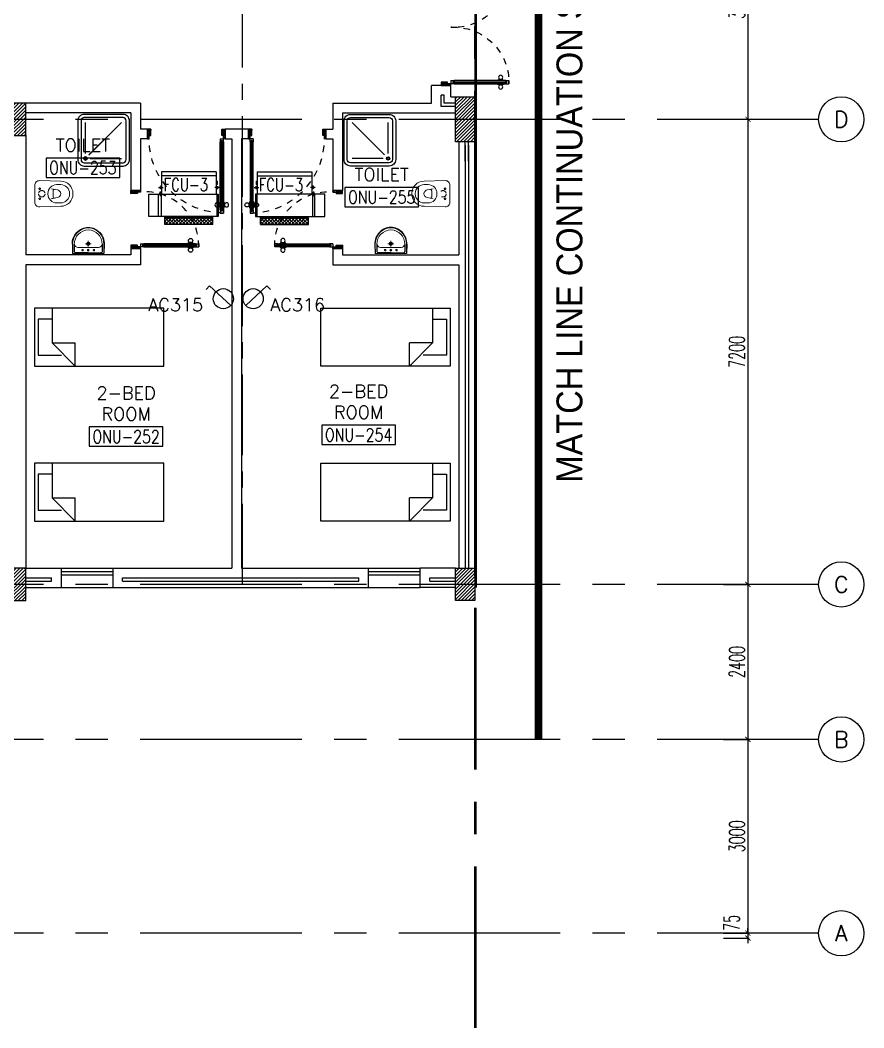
# Model space of a CAD drawing. Extents: x 88808.2 to 88899.2, y 39921.6 to 40001.1.
# Drawn here: x 88886.13 to 88899.19, y 39921.62 to 39937.22 of the extents above; entities that cross this region are included whole.
import ezdxf
from ezdxf.enums import TextEntityAlignment as Align

# ---------------------------------------------------------------- set-up
doc = ezdxf.new("R2010")
doc.units = 0
doc.header["$MEASUREMENT"] = 0
doc.header["$PDMODE"] = 34
for name, pattern in [('CENTER', [2, 1.25, -0.25, 0.25, -0.25]), ('CENTER2', [1.125, 0.75, -0.125, 0.125, -0.125]), ('CENTERX2', [4, 2.5, -0.5, 0.5, -0.5]), ('DASHED', [0.75, 0.5, -0.25]), ('HIDDEN', [0.375, 0.25, -0.125]), ('HIDDEN2', [0.1875, 0.125, -0.0625])]:
    doc.linetypes.add(name, pattern=pattern)
doc.layers.get('0').update_dxf_attribs({"color": 11, "linetype": 'CONTINUOUS'})
doc.layers.get('DEFPOINTS').update_dxf_attribs({"color": 11, "linetype": 'CONTINUOUS'})
for name, color, linetype in [('AX-CR', 11, 'CONTINUOUS'), ('AX-DIM', 11, 'CONTINUOUS'), ('AX-TXT', 11, 'CONTINUOUS'), ('AXES', 11, 'CENTERX2'), ('AXES1', 11, 'CENTER'), ('COL', 11, 'CONTINUOUS'), ('DOOR', 11, 'CONTINUOUS'), ('E-SOCKETS', 4, 'CONTINUOUS'), ('EJ', 11, 'CONTINUOUS'), ('ELEV', 11, 'CONTINUOUS'), ('FCU', 3, 'CONTINUOUS'), ('FIX', 11, 'CONTINUOUS'), ('FUR', 11, 'CONTINUOUS'), ('HAT', 11, 'CONTINUOUS'), ('INSUL', 11, 'CONTINUOUS'), ('M-TEXT', 2, 'CONTINUOUS'), ('RM-BOX', 11, 'CONTINUOUS'), ('RM-NAME', 11, 'CONTINUOUS'), ('RM-NO', 11, 'CONTINUOUS'), ('ROOF', 11, 'CONTINUOUS'), ('TXT1', 11, 'CONTINUOUS'), ('WALL', 11, 'CONTINUOUS'), ('WIN', 11, 'CONTINUOUS')]:
    doc.layers.add(name, color=color, linetype=linetype)
doc.styles.add('ROMANS', font='ROMANS.shx', dxfattribs={"width": 0.6})
doc.styles.add('TTXT', font='swisse.ttf', dxfattribs={"width": 0.6})
doc.dimstyles.new('DIM-OUT', dxfattribs={"dimscale": 0, "dimtxt": 0.24, "dimasz": 0.08, "dimexe": 0.02, "dimexo": 0.02, "dimgap": 0.05, "dimtad": 1, "dimdec": 0, "dimlfac": 1000, "dimzin": 0, "dimdsep": 46, "dimtxsty": 'ROMANS', "dimblk1": 'ARCHTICK', "dimblk2": 'ARCHTICK', "dimsah": 1, "dimcen": 0.01, "dimdle": 0.08, "dimclrd": 7, "dimclre": 7, "dimclrt": 2, "dimadec": 0, "dimazin": 0, "dimtp": 2, "dimtm": 2, "dimtfac": 0.114286, "dimtdec": 0, "dimtix": 1, "dimtmove": 2, "dimatfit": 3, "dimldrblk": 'ARCHTICK', "dimfxl": 0, "dimtolj": 1, "dimtzin": 0, "dimarcsym": 0})

# ---------------------------------------------------------------- blocks, each defined once
blk = doc.blocks.new('SHR1')
at = {"layer": 'FIX'}
for p, q in [((-196, 196), (-700, 700)), ((-143, 218), (-143, 700)), ((-218, 143), (-700, 143))]:
    blk.add_line(p, q, dxfattribs=at)
for points in [[(-825, 125), (-825, 725, -0.414214), (-725, 825), (-125, 825, -0.414214), (-25, 725), (-25, 125, -0.414214), (-125, 25), (-725, 25, -0.414214)], [(-775, 125), (-775, 725, -0.414214), (-725, 775), (-125, 775, -0.414214), (-75, 725), (-75, 125, -0.414214), (-125, 75), (-725, 75, -0.414214)]]:
    blk.add_lwpolyline(points, format="xyb", close=True, dxfattribs=at)
for radius in [25, 15]:
    blk.add_circle((-143, 143), radius, dxfattribs=at)
blk = doc.blocks.new('WC1')
at = {"layer": 'FIX', "lineweight": 20}
for p, q in [((-210, 204), (-538, 194)), ((-727, 5), (-727, -5)), ((-674, 5), (-674, -5)), ((-534, 24), (-540, 0)), ((-540, 0), (-534, -24)), ((-475, 141), (-538, 141)), ((-395, 76), (-490, 60)), ((-339, 5), (-339, -5)), ((-538, -141), (-475, -141)), ((-490, -60), (-395, -76)), ((-538, -194), (-210, -204))]:
    blk.add_line(p, q, dxfattribs=at)
at = {"layer": 'FIX', "linetype": 'Continuous', "lineweight": 20}
blk.add_line((-420, -47), (-420, 45), dxfattribs=at)
at = {"layer": 'FIX', "lineweight": 20}
blk.add_lwpolyline([(-213, -204), (-210, -204, 0.414214), (-137, -131), (-137, 0), (-137, 131, 0.414214), (-210, 204)], format="xyb", dxfattribs=at)
at = {"layer": 'FIX', "linetype": 'HIDDEN2', "lineweight": 20, "ltscale": 0.3}
blk.add_circle((-245, 0), 49.8, dxfattribs=at)
at = {"layer": 'FIX', "linetype": 'HIDDEN', "lineweight": 20, "ltscale": 0.05}
for centre in [(-213, 78), (-213, -77)]:
    blk.add_circle(centre, 11.6, dxfattribs=at)
at = {"layer": 'FIX', "lineweight": 20}
for centre, radius, start, end in [((-538, 5), 189, 90, 180), ((-538, 5), 136, 90, 180), ((-473, -7), 68.2, 128.9242, 152.8468), ((-464, -18), 82, 108.496, 128.9242), ((-475, 5), 136, 360, 90), ((-538, -5), 189, 180, 270), ((-538, -5), 136, 180, 270), ((-473, 7), 68.2, 207.1532, 231.0758), ((-464, 18), 82, 231.0758, 251.504), ((-475, -5), 136, 270, 0)]:
    blk.add_arc(centre, radius, start, end, dxfattribs=at)
at = {"layer": 'FIX', "linetype": 'Continuous', "lineweight": 20}
for centre, start, end in [((-443, 46), 357.6662, 91.6121), ((-442, -46), 268.3879, 2.3338)]:
    blk.add_arc(centre, 22.3, start, end, dxfattribs=at)
blk = doc.blocks.new('LAV1')
at = {"layer": 'FIX', "linetype": 'ByBlock', "ltscale": 0.3}
for p, q in [((-280, 210), (-275, 50)), ((-245, 210), (-245, 85)), ((245, 210), (245, 85)), ((280, 210), (275, 50)), ((0, 60), (-220, 60)), ((0, 60), (220, 60))]:
    blk.add_line(p, q, dxfattribs=at)
at = {"layer": 'FIX', "linetype": 'Continuous', "lineweight": 20}
for p, q in [((-275, 210), (-275, 50)), ((275, 210), (275, 50)), ((0, 50), (-275, 50)), ((0, 50), (-252, 50)), ((0, 155), (-181, 155)), ((0, 155), (181, 155)), ((0, 50), (275, 50)), ((0, 50), (252, 50))]:
    blk.add_line(p, q, dxfattribs=at)
at = {"layer": 'FIX', "linetype": 'DASHED', "lineweight": 20, "ltscale": 0.05}
for p, q in [((50, 220), (-50, 220)), ((0, 170), (0, 270)), ((0, 170), (0, 270))]:
    blk.add_line(p, q, dxfattribs=at)
at = {"layer": 'FIX', "lineweight": 20}
for p, q in [((16, 107), (-15, 107)), ((0, 92), (0, 123))]:
    blk.add_line(p, q, dxfattribs=at)
for centre, radius in [((0, 220), 29.5), ((0, 220), 22.5), ((0, 107), 15.5)]:
    blk.add_circle(centre, radius, dxfattribs=at)
at = {"layer": 'FIX', "linetype": 'HIDDEN', "lineweight": 20, "ltscale": 0.05}
for centre in [(-100, 107), (100, 107)]:
    blk.add_circle(centre, 12.4, dxfattribs=at)
at = {"layer": 'FIX', "linetype": 'ByBlock', "ltscale": 0.3}
for centre, radius, start, end in [((7, 220), 287, 91.3776, 182.0064), ((-7, 220), 287, 357.9936, 88.6224), ((-220, 85), 24.9, 179.7021, 269.9486), ((220, 85), 24.9, 270.0514, 0.2979)]:
    blk.add_arc(centre, radius, start, end, dxfattribs=at)
at = {"layer": 'FIX', "linetype": 'Continuous', "lineweight": 20}
for centre, radius, start, end in [((8, 217), 283, 91.6988, 181.351), ((8, 212), 253, 91.7328, 180.4884), ((-8, 217), 283, 358.649, 88.3012), ((-8, 212), 253, 359.5116, 88.2672), ((-179, 222), 66.9, 190.2006, 268.0786), ((179, 222), 66.9, 271.9214, 349.7994)]:
    blk.add_arc(centre, radius, start, end, dxfattribs=at)
blk = doc.blocks.new('DOOR100')
at = {"layer": 'DOOR', "color": 0, "linetype": 'ByBlock'}
for p, q in [((-76, 1251), (-76, 1301)), ((-76, 1301), (-26, 1301)), ((-26, 1301), (-76, 1301)), ((-59, 1251), (-76, 1251)), ((-59, 1251), (-59, 1271)), ((-43, 1271), (-59, 1271)), ((-43, 1251), (-43, 1271)), ((-26, 1251), (-43, 1251)), ((-26, 1251), (-26, 1301)), ((-92, 1206), (-92, 1141)), ((-83, 1206), (-92, 1206)), ((-83, 1141), (-92, 1141)), ((-83, 1129), (-83, 1219)), ((-76, 1219), (-83, 1219)), ((-83, 1206), (-83, 1141)), ((-76, 1129), (-83, 1129)), ((-26, 1219), (-19, 1219)), ((-26, 1129), (-19, 1129)), ((-19, 1129), (-19, 1219)), ((-19, 1206), (-19, 1141)), ((-19, 1206), (-10, 1206)), ((-19, 1141), (-10, 1141)), ((-10, 1206), (-10, 1141)), ((-76, 200), (-59, 200)), ((-76, 150), (-76, 200)), ((-59, 200), (-59, 180)), ((-59, 180), (-43, 180)), ((-43, 200), (-26, 200)), ((-43, 180), (-43, 200)), ((-26, 200), (-26, 150)), ((-1201, 0), (-1201, 150)), ((-1201, 150), (-1176, 150)), ((-1201, 150), (-1201, 0)), ((-1151, 0), (-1201, 0)), ((-1176, 150), (-1176, 100)), ((-1176, 100), (-1151, 100)), ((-1151, 100), (-1151, 0)), ((-76, 150), (-26, 150)), ((-51, 100), (-51, 0)), ((-26, 100), (-51, 100)), ((-51, 0), (-1, 0)), ((-1, 150), (-26, 150)), ((-26, 150), (-26, 100)), ((-1, 150), (-1, 0))]:
    blk.add_line(p, q, dxfattribs=at)
at = {"layer": 'DOOR', "linetype": 'ByBlock'}
for p, q in [((-76, 1251), (-76, 200)), ((-59, 200), (-59, 1251)), ((-43, 200), (-43, 1251)), ((-26, 200), (-26, 1251))]:
    blk.add_line(p, q, dxfattribs=at)
at = {"layer": 'DOOR', "color": 9, "linetype": 'ByBlock'}
for p, q in [((-1151, 0), (-1201, 114)), ((-1151, 0), (-1201, 40)), ((-1151, 0), (-1164, 100)), ((-51, 0), (-1, 114)), ((-51, 0), (-38, 100)), ((-51, 0), (-1, 40))]:
    blk.add_line(p, q, dxfattribs=at)
at = {"layer": 'DOOR', "color": 0, "linetype": 'ByBlock'}
for centre in [(-125, 1174), (22, 1174)]:
    blk.add_circle(centre, 32.4, dxfattribs=at)
at = {"layer": 'DOOR', "linetype": 'HIDDEN', "ltscale": 0.5}
blk.add_arc((-27, 152), 1149, 89.961, 180.0931, dxfattribs=at)
at = {"layer": 'DOOR', "color": 9, "linetype": 'ByBlock'}
for centre, radius, start, end in [((-1151, 0), 154, 103.7142, 108.8947), ((-1151, 0), 134, 100.72, 111.8402), ((-1151, 0), 94.4, 90, 121.9818), ((-1151, 0), 74.4, 90, 132.2236), ((-1151, 0), 54.4, 90, 156.7926), ((-1151, 0), 34.4, 90, 180), ((-1151, 0), 14.4, 90, 180), ((-51, 0), 94.4, 58.0182, 90), ((-51, 0), 74.4, 47.7764, 90), ((-51, 0), 54.4, 23.2074, 90), ((-51, 0), 34.4, 0, 90), ((-51, 0), 14.4, 0, 90), ((-51, 0), 134, 68.1598, 79.28), ((-51, 0), 114, 64.0838, 77.3774), ((-51, 0), 154, 71.1053, 76.2858)]:
    blk.add_arc(centre, radius, start, end, dxfattribs=at)
blk = doc.blocks.new('RM1')
at = {"layer": 'RM-BOX'}
blk.add_lwpolyline([(570, -200), (-570, -200), (-570, -500), (570, -500)], close=True, dxfattribs=at)
at = {"layer": 'RM-NAME', "style": 'ROMANS'}
for tag, p in [('ROOMNAME1', (0, 324)), ('ROOMNAME2', (0, 0))]:
    blk.add_attdef(tag, text='', height=200, dxfattribs=at).set_placement(p, align=Align.MIDDLE)
at = {"layer": 'RM-NO', "style": 'ROMANS', "width": 0.8}
blk.add_attdef('ROOMNO', text='', height=200, dxfattribs=at).set_placement((0, -350), align=Align.MIDDLE)
blk = doc.blocks.new('DOOR90')
at = {"layer": 'DOOR', "linetype": 'ByBlock'}
for p, q in [((0, 0), (-150, 0)), ((-200, -25), (-1000, -25)), ((-200, -42), (-1000, -42)), ((-200, -58), (-1000, -58)), ((-1000, -75), (-200, -75))]:
    blk.add_line(p, q, dxfattribs=at)
at = {"layer": 'DOOR', "color": 0, "linetype": 'ByBlock'}
for p, q in [((-150, 0), (-150, -25)), ((-150, 0), (0, 0)), ((0, -50), (0, 0)), ((-1050, -25), (-1050, -75)), ((-1050, -75), (-1050, -25)), ((-1000, -25), (-1050, -25)), ((-1000, -75), (-1050, -75)), ((-1020, -42), (-1020, -58)), ((-1000, -42), (-1020, -42)), ((-1000, -58), (-1020, -58)), ((-1000, -25), (-1000, -42)), ((-1000, -58), (-1000, -75)), ((-968, -25), (-968, -18)), ((-878, -18), (-968, -18)), ((-968, -75), (-968, -82)), ((-878, -82), (-968, -82)), ((-955, -18), (-955, -9)), ((-955, -9), (-890, -9)), ((-955, -18), (-890, -18)), ((-955, -82), (-955, -91)), ((-955, -82), (-890, -82)), ((-955, -91), (-890, -91)), ((-890, -18), (-890, -9)), ((-890, -82), (-890, -91)), ((-878, -25), (-878, -18)), ((-878, -75), (-878, -82)), ((-200, -42), (-200, -25)), ((-200, -25), (-150, -25)), ((-180, -42), (-200, -42)), ((-200, -75), (-200, -58)), ((-200, -58), (-180, -58)), ((-150, -75), (-200, -75)), ((-180, -58), (-180, -42)), ((-150, -75), (-150, -25)), ((-150, -25), (-100, -25)), ((-100, -25), (-100, -50)), ((-100, -50), (0, -50)), ((-150, -900), (-150, -875)), ((-150, -875), (-100, -875)), ((0, -900), (-150, -900)), ((-150, -900), (0, -900)), ((-100, -850), (0, -850)), ((-100, -875), (-100, -850)), ((0, -850), (0, -900))]:
    blk.add_line(p, q, dxfattribs=at)
at = {"layer": 'DOOR', "color": 9, "linetype": 'ByBlock'}
for p, q in [((0, -50), (-114, 0)), ((0, -50), (-40, 0)), ((0, -50), (-100, -37)), ((0, -850), (-114, -900)), ((0, -850), (-100, -863)), ((0, -850), (-40, -900))]:
    blk.add_line(p, q, dxfattribs=at)
at = {"layer": 'DOOR', "color": 0, "linetype": 'ByBlock'}
for centre in [(-923, 24), (-923, -124)]:
    blk.add_circle(centre, 32.4, dxfattribs=at)
at = {"layer": 'DOOR', "color": 9, "linetype": 'ByBlock'}
for centre, radius, start, end in [((0, -50), 74.4, 137.7764, 180), ((0, -50), 54.4, 113.2074, 180), ((0, -50), 154, 161.1053, 166.2858), ((0, -50), 134, 158.1598, 169.28), ((0, -50), 114, 154.0838, 167.3774), ((0, -50), 94.4, 148.0182, 180), ((0, -50), 34.4, 90, 180), ((0, -50), 14.4, 90, 180), ((0, -850), 154, 193.7142, 198.8947), ((0, -850), 134, 190.72, 201.8402), ((0, -850), 94.4, 180, 211.9818), ((0, -850), 74.4, 180, 222.2236), ((0, -850), 54.4, 180, 246.7926), ((0, -850), 34.4, 180, 270), ((0, -850), 14.4, 180, 270)]:
    blk.add_arc(centre, radius, start, end, dxfattribs=at)
at = {"layer": 'DOOR', "linetype": 'HIDDEN', "ltscale": 0.5}
blk.add_arc((-222, -50), 828, 178.2701, 275.003, dxfattribs=at)
blk = doc.blocks.new('AH20A')
at = {"layer": 'FUR'}
for p, q in [((0, 0.5), (0, -0.5)), ((1, 0.5), (0, 0.5)), ((0.1358, 0.5), (0.1358, -0.0987)), ((1, -0.5), (1, 0.5)), ((0.1358, 0.3112), (0.0277, 0.3112)), ((0.0277, 0.3112), (0.0277, -0.3087)), ((0.1358, -0.0987), (0.3125, -0.5)), ((0.1358, -0.0987), (0.3125, -0.0987)), ((0.3125, -0.5), (0.3125, -0.0987)), ((0.0277, -0.3087), (0.2076, -0.3087)), ((0, -0.5), (1, -0.5))]:
    blk.add_line(p, q, dxfattribs=at)
blk = doc.blocks.new('COL50')
at = {"layer": 'COL'}
blk.add_lwpolyline([(-250, 250), (-250, -250), (250, -250), (250, 250)], close=True, dxfattribs=at)
blk = doc.blocks.new('*X26')
at = {"color": 0}
for p, q in [((203886, 125450), (204386, 125950)), ((203889, 125506), (204333, 125950)), ((203889, 125559), (204279, 125950)), ((203889, 125612), (204226, 125950)), ((203889, 125665), (204173, 125950)), ((203889, 125718), (204120, 125950)), ((203889, 125771), (204067, 125950)), ((203889, 125824), (204014, 125950)), ((203889, 125877), (203961, 125950)), ((203889, 125930), (203908, 125950)), ((203939, 125450), (204389, 125900)), ((203992, 125450), (204389, 125847)), ((204045, 125450), (204389, 125794)), ((204098, 125450), (204389, 125741)), ((204151, 125450), (204389, 125688)), ((204204, 125450), (204389, 125635)), ((204257, 125450), (204389, 125582)), ((204310, 125450), (204389, 125528)), ((204363, 125450), (204389, 125475))]:
    blk.add_line(p, q, dxfattribs=at)
blk = doc.blocks.new('*X27')
at = {"color": 0}
for p, q in [((203889, 118293), (204345, 118750)), ((203889, 118346), (204292, 118750)), ((203889, 118399), (204239, 118750)), ((203889, 118452), (204186, 118750)), ((203889, 118505), (204133, 118750)), ((203889, 118558), (204080, 118750)), ((203889, 118611), (204027, 118750)), ((203889, 118665), (203974, 118750)), ((203889, 118718), (203921, 118750)), ((203898, 118250), (204389, 118740)), ((203951, 118250), (204389, 118687)), ((204004, 118250), (204389, 118634)), ((204057, 118250), (204389, 118581)), ((204110, 118250), (204389, 118528)), ((204163, 118250), (204389, 118475)), ((204216, 118250), (204389, 118422)), ((204269, 118250), (204389, 118369)), ((204322, 118250), (204389, 118316)), ((204375, 118250), (204389, 118263))]:
    blk.add_line(p, q, dxfattribs=at)
blk = doc.blocks.new('C-300')
at = {"layer": 'HAT', "linetype": 'ByBlock', "ltscale": 0.3}
h = blk.add_hatch(dxfattribs=at)
h.set_pattern_fill('ANSI31', color=8, scale=300, style=0)
h.set_pattern_definition([(45, (-258496.182, -82361.005), (-26.5165043, 26.5165043), [])])
h.paths.add_polyline_path([(300, 500), (0, 500), (0, 250), (300, 250)])
h.paths.add_polyline_path([(300, 250), (0, 250), (0, 0), (300, 0)])
at = {"layer": 'COL'}
blk.add_lwpolyline([(0, 500), (300, 500), (300, 0), (0, 0)], close=True, dxfattribs=at)
blk = doc.blocks.new('C11')
at = {"layer": 'HAT'}
h = blk.add_hatch(dxfattribs=at)
h.set_pattern_fill('ANSI31', color=256, scale=300, style=0)
h.set_pattern_definition([(45, (-248556.182, -75061.005), (-26.5165043, 26.5165043), [])])
h.paths.add_polyline_path([(300, 700), (0, 700), (0, 350), (300, 350)])
h.paths.add_polyline_path([(300, 350), (0, 350), (0, 0), (300, 0)])
at = {"layer": 'COL'}
blk.add_lwpolyline([(300, 700), (300, 0), (0, 0), (0, 700)], close=True, dxfattribs=at)
blk = doc.blocks.new('_ARCHTICK')
at = {"color": 0, "linetype": 'ByBlock', "const_width": 0.15}
blk.add_lwpolyline([(-0.5, -0.5), (0.5, 0.5)], dxfattribs=at)
blk = doc.blocks.new('*D116')
at = {"layer": 'AX-DIM', "color": 7, "lineweight": -2}
for p, q in [((88897.395, 39939.36), (88897.395, 39935.6)), ((88897.015, 39939.28), (88897.415, 39939.28)), ((88897.015, 39935.68), (88897.415, 39935.68))]:
    blk.add_line(p, q, dxfattribs=at)
at = {"layer": 'DEFPOINTS', "color": 0}
for p in [(88896.995, 39939.28), (88896.995, 39935.68), (88897.395, 39935.68)]:
    blk.add_point(p, dxfattribs=at)
at = {"layer": 'AX-DIM', "color": 7, "lineweight": -2, "xscale": 0.08, "yscale": 0.08, "zscale": 0.08}
for p, rotation in [((88897.395, 39939.28), 90), ((88897.395, 39935.68), 270)]:
    blk.add_blockref('_ARCHTICK', p, dxfattribs=dict(at, rotation=rotation))
at = {"layer": 'AX-DIM', "color": 2, "insert": (88897.225, 39937.48), "char_height": 0.24, "attachment_point": 5, "rotation": 90, "style": 'ROMANS'}
blk.add_mtext('\\A1;3600', dxfattribs=at)
blk = doc.blocks.new('*D113')
at = {"layer": 'AX-DIM', "color": 7, "lineweight": -2}
for p, q in [((88897.395, 39923.08), (88897.395, 39923.16)), ((88897.015, 39923.08), (88897.415, 39923.08)), ((88897.015, 39923.005), (88897.415, 39923.005)), ((88897.395, 39923.08), (88897.395, 39923.005)), ((88897.395, 39923.005), (88897.395, 39922.925))]:
    blk.add_line(p, q, dxfattribs=at)
at = {"layer": 'DEFPOINTS', "color": 0}
for p in [(88896.995, 39923.08), (88896.995, 39923.005), (88897.395, 39923.005)]:
    blk.add_point(p, dxfattribs=at)
at = {"layer": 'AX-DIM', "color": 7, "lineweight": -2, "xscale": 0.08, "yscale": 0.08, "zscale": 0.08}
for p, rotation in [((88897.395, 39923.08), 270), ((88897.395, 39923.005), 90)]:
    blk.add_blockref('_ARCHTICK', p, dxfattribs=dict(at, rotation=rotation))
at = {"layer": 'AX-DIM', "color": 2, "insert": (88897.143, 39923.241), "char_height": 0.24, "attachment_point": 5, "rotation": 90, "style": 'ROMANS'}
blk.add_mtext('\\A1;75', dxfattribs=at)
blk = doc.blocks.new('*D112')
at = {"layer": 'AX-DIM', "color": 7, "lineweight": -2}
for p, q in [((88897.395, 39926.16), (88897.395, 39923)), ((88897.015, 39926.08), (88897.415, 39926.08)), ((88897.015, 39923.08), (88897.415, 39923.08))]:
    blk.add_line(p, q, dxfattribs=at)
at = {"layer": 'DEFPOINTS', "color": 0}
for p in [(88896.995, 39926.08), (88896.995, 39923.08), (88897.395, 39923.08)]:
    blk.add_point(p, dxfattribs=at)
at = {"layer": 'AX-DIM', "color": 7, "lineweight": -2, "xscale": 0.08, "yscale": 0.08, "zscale": 0.08}
for p, rotation in [((88897.395, 39926.08), 90), ((88897.395, 39923.08), 270)]:
    blk.add_blockref('_ARCHTICK', p, dxfattribs=dict(at, rotation=rotation))
at = {"layer": 'AX-DIM', "color": 2, "insert": (88897.225, 39924.58), "char_height": 0.24, "attachment_point": 5, "rotation": 90, "style": 'ROMANS'}
blk.add_mtext('\\A1;3000', dxfattribs=at)
blk = doc.blocks.new('*D111')
at = {"layer": 'AX-DIM', "color": 7, "lineweight": -2}
for p, q in [((88897.015, 39928.48), (88897.415, 39928.48)), ((88897.395, 39928.56), (88897.395, 39926)), ((88897.015, 39926.08), (88897.415, 39926.08))]:
    blk.add_line(p, q, dxfattribs=at)
at = {"layer": 'DEFPOINTS', "color": 0}
for p in [(88896.995, 39928.48), (88896.995, 39926.08), (88897.395, 39926.08)]:
    blk.add_point(p, dxfattribs=at)
at = {"layer": 'AX-DIM', "color": 7, "lineweight": -2, "xscale": 0.08, "yscale": 0.08, "zscale": 0.08}
for p, rotation in [((88897.395, 39928.48), 90), ((88897.395, 39926.08), 270)]:
    blk.add_blockref('_ARCHTICK', p, dxfattribs=dict(at, rotation=rotation))
at = {"layer": 'AX-DIM', "color": 2, "insert": (88897.225, 39927.28), "char_height": 0.24, "attachment_point": 5, "rotation": 90, "style": 'ROMANS'}
blk.add_mtext('\\A1;2400', dxfattribs=at)
blk = doc.blocks.new('*D110')
at = {"layer": 'AX-DIM', "color": 7, "lineweight": -2}
for p, q in [((88897.015, 39935.68), (88897.415, 39935.68)), ((88897.395, 39935.76), (88897.395, 39928.4)), ((88897.015, 39928.48), (88897.415, 39928.48))]:
    blk.add_line(p, q, dxfattribs=at)
at = {"layer": 'DEFPOINTS', "color": 0}
for p in [(88896.995, 39935.68), (88896.995, 39928.48), (88897.395, 39928.48)]:
    blk.add_point(p, dxfattribs=at)
at = {"layer": 'AX-DIM', "color": 7, "lineweight": -2, "xscale": 0.08, "yscale": 0.08, "zscale": 0.08}
for p, rotation in [((88897.395, 39935.68), 90), ((88897.395, 39928.48), 270)]:
    blk.add_blockref('_ARCHTICK', p, dxfattribs=dict(at, rotation=rotation))
at = {"layer": 'AX-DIM', "color": 2, "insert": (88897.225, 39932.08), "char_height": 0.24, "attachment_point": 5, "rotation": 90, "style": 'ROMANS'}
blk.add_mtext('\\A1;7200', dxfattribs=at)
blk = doc.blocks.new('AXR')
at = {"layer": 'AX-CR'}
blk.add_circle((350, 0), 350, dxfattribs=at)
at = {"layer": 'AX-TXT', "style": 'ROMANS'}
blk.add_attdef('AX', text='', height=250, dxfattribs=at).set_placement((350, 0), align=Align.MIDDLE)
blk = doc.blocks.new('A$C272A55A0')
at = {"layer": 'DOOR', "color": 0, "linetype": 'ByBlock'}
for p, q in [((0, 900), (0, 1050)), ((50, 1050), (0, 1050)), ((25, 950), (50, 950)), ((25, 900), (25, 950)), ((50, 950), (50, 1050)), ((1750, 950), (1750, 1050)), ((1750, 1050), (1800, 1050)), ((1775, 950), (1750, 950)), ((1775, 900), (1775, 950)), ((1800, 1050), (1800, 900)), ((0, 900), (25, 900)), ((75, 900), (25, 900)), ((25, 850), (25, 900)), ((42, 850), (25, 850)), ((58, 870), (42, 870)), ((42, 870), (42, 850)), ((58, 850), (58, 870)), ((75, 850), (58, 850)), ((75, 900), (75, 850)), ((1725, 900), (1775, 900)), ((1725, 900), (1725, 850)), ((1725, 850), (1742, 850)), ((1742, 870), (1758, 870)), ((1742, 850), (1742, 870)), ((1758, 870), (1758, 850)), ((1758, 850), (1775, 850)), ((1800, 900), (1775, 900)), ((1775, 850), (1775, 900)), ((1718, 160), (1709, 160)), ((1709, 95), (1709, 160)), ((1725, 173), (1718, 173)), ((1718, 173), (1718, 83)), ((1718, 95), (1718, 160)), ((1775, 173), (1782, 173)), ((1782, 173), (1782, 83)), ((1782, 160), (1791, 160)), ((1782, 95), (1782, 160)), ((1791, 95), (1791, 160)), ((25, 50), (42, 50)), ((25, 50), (25, 0)), ((25, 0), (75, 0)), ((75, 0), (25, 0)), ((42, 50), (42, 30)), ((42, 30), (58, 30)), ((58, 50), (75, 50)), ((58, 50), (58, 30)), ((75, 50), (75, 0)), ((1718, 95), (1709, 95)), ((1725, 83), (1718, 83)), ((1742, 50), (1725, 50)), ((1725, 50), (1725, 0)), ((1775, 0), (1725, 0)), ((1725, 0), (1775, 0)), ((1742, 50), (1742, 30)), ((1758, 30), (1742, 30)), ((1775, 50), (1758, 50)), ((1758, 50), (1758, 30)), ((1775, 83), (1782, 83)), ((1775, 50), (1775, 0)), ((1782, 95), (1791, 95))]:
    blk.add_line(p, q, dxfattribs=at)
at = {"layer": 'DOOR', "color": 9, "linetype": 'ByBlock'}
for p, q in [((50, 1050), (0, 1010)), ((50, 1050), (0, 937)), ((50, 1050), (37, 950)), ((1750, 1050), (1800, 1010)), ((1750, 1050), (1800, 937)), ((1750, 1050), (1763, 950))]:
    blk.add_line(p, q, dxfattribs=at)
at = {"layer": 'DOOR', "linetype": 'ByBlock'}
for p, q in [((25, 850), (25, 50)), ((42, 850), (42, 50)), ((58, 850), (58, 50)), ((75, 50), (75, 850)), ((1725, 50), (1725, 850)), ((1742, 850), (1742, 50)), ((1758, 850), (1758, 50)), ((1775, 850), (1775, 50))]:
    blk.add_line(p, q, dxfattribs=at)
at = {"layer": 'DOOR', "color": 0, "linetype": 'ByBlock'}
for centre in [(1676, 128), (1824, 128)]:
    blk.add_circle(centre, 32.4, dxfattribs=at)
at = {"layer": 'DOOR', "color": 9, "linetype": 'ByBlock'}
for centre, radius, start, end in [((50, 1050), 54.4, 203.2074, 270), ((50, 1050), 74.4, 227.7764, 270), ((50, 1050), 94.4, 238.0182, 270), ((50, 1050), 114, 244.0838, 257.3774), ((50, 1050), 34.4, 180, 270), ((50, 1050), 14.4, 180, 270), ((1750, 1050), 14.4, 270, 0), ((1750, 1050), 34.4, 270, 0), ((1750, 1050), 54.4, 270, 336.7926), ((1750, 1050), 74.4, 270, 312.2236), ((1750, 1050), 94.4, 270, 301.9818), ((1750, 1050), 114, 282.6226, 295.9162), ((50, 1050), 134, 248.1598, 259.28), ((50, 1050), 154, 251.1053, 256.2858), ((1750, 1050), 134, 280.72, 291.8402), ((1750, 1050), 154, 283.7142, 288.8947)]:
    blk.add_arc(centre, radius, start, end, dxfattribs=at)
at = {"layer": 'DOOR', "linetype": 'HIDDEN', "ltscale": 0.5}
for centre, start, end in [((50, 851), 268.3174, 3.2965), ((1750, 851), 176.7035, 271.6826)]:
    blk.add_arc(centre, 851, start, end, dxfattribs=at)
at = {"layer": 'WALL', "linetype": 'ByBlock'}
blk.add_line((1800, 900), (1800, 1050), dxfattribs=at)
blk = doc.blocks.new('*X195')
at = {"color": 0}
for p, q in [((16890, -2467), (16943, -2414)), ((16890, -2520), (16990, -2420)), ((16990, -2565), (16890, -2465)), ((16890, -2573), (16990, -2473)), ((16990, -2512), (16892, -2414)), ((16990, -2459), (16945, -2414)), ((16990, -2619), (16890, -2519)), ((16890, -2626), (16990, -2526)), ((16990, -2672), (16890, -2572)), ((16890, -2679), (16990, -2579)), ((16990, -2725), (16890, -2625)), ((16890, -2732), (16990, -2632)), ((16990, -2778), (16890, -2678)), ((16890, -2785), (16990, -2685)), ((16990, -2831), (16890, -2731)), ((16890, -2838), (16990, -2738)), ((16990, -2884), (16890, -2784)), ((16890, -2891), (16990, -2791)), ((16990, -2937), (16890, -2837)), ((16890, -2944), (16990, -2844)), ((16990, -2990), (16890, -2890)), ((16890, -2997), (16990, -2897)), ((16990, -3043), (16890, -2943)), ((16890, -3050), (16990, -2950)), ((16990, -3096), (16890, -2996)), ((16890, -3103), (16990, -3003)), ((16990, -3149), (16890, -3049)), ((16944, -3155), (16890, -3102)), ((16892, -3155), (16990, -3056)), ((16945, -3155), (16990, -3109))]:
    blk.add_line(p, q, dxfattribs=at)
blk = doc.blocks.new('*X196')
at = {"color": 0}
for p, q in [((16890, -2467), (16943, -2414)), ((16890, -2520), (16990, -2420)), ((16990, -2565), (16890, -2465)), ((16890, -2573), (16990, -2473)), ((16990, -2512), (16892, -2414)), ((16990, -2459), (16945, -2414)), ((16990, -2619), (16890, -2519)), ((16890, -2626), (16990, -2526)), ((16990, -2672), (16890, -2572)), ((16890, -2679), (16990, -2579)), ((16990, -2725), (16890, -2625)), ((16890, -2732), (16990, -2632)), ((16990, -2778), (16890, -2678)), ((16890, -2785), (16990, -2685)), ((16990, -2831), (16890, -2731)), ((16890, -2838), (16990, -2738)), ((16990, -2884), (16890, -2784)), ((16890, -2891), (16990, -2791)), ((16990, -2937), (16890, -2837)), ((16890, -2944), (16990, -2844)), ((16990, -2990), (16890, -2890)), ((16890, -2997), (16990, -2897)), ((16990, -3043), (16890, -2943)), ((16890, -3050), (16990, -2950)), ((16990, -3096), (16890, -2996)), ((16890, -3103), (16990, -3003)), ((16990, -3149), (16890, -3049)), ((16944, -3155), (16890, -3102)), ((16892, -3155), (16990, -3056)), ((16945, -3155), (16990, -3109))]:
    blk.add_line(p, q, dxfattribs=at)

msp = doc.modelspace()

# ---------------------------------------------------------------- linework, layer by layer
at = {"layer": 'AXES'}
for p, q in [((88893.1703, 39921.6153), (88893.1703, 40000.0779)), ((88893.1903, 39921.6153), (88893.1903, 40000.0779)), ((88898.4894, 39935.6796), (88876.9703, 39935.6796)), ((88898.4894, 39928.4796), (88876.9703, 39928.4796)), ((88898.4894, 39926.0796), (88876.9703, 39926.0796)), ((88898.4894, 39923.0796), (88876.9703, 39923.0796))]:
    msp.add_line(p, q, dxfattribs=at)
at = {"layer": 'AXES1'}
msp.add_line((88889.5703, 39928.4796), (88889.5703, 39987.2996), dxfattribs=at)
at = {"layer": 'COL'}
msp.add_lwpolyline([(88885.7203, 39928.7296), (88885.7203, 39928.2296), (88886.2203, 39928.2296), (88886.2203, 39928.7296)], close=True, dxfattribs=at)
at = {"layer": 'E-SOCKETS'}
for p, q in [((88889.0613, 39933.1018), (88889.0069, 39933.0432)), ((88889.3892, 39932.7966), (88889.0613, 39933.1018)), ((88889.623, 39932.7966), (88889.9508, 39933.1018)), ((88889.9508, 39933.1018), (88890.0053, 39933.0432))]:
    msp.add_line(p, q, dxfattribs=at)
for centre in [(88889.2748, 39932.903), (88889.7373, 39932.903)]:
    msp.add_circle(centre, 0.1562, dxfattribs=at)
at = {"layer": 'EJ'}
for p, q in [((88893.1703, 39938.1796), (88893.1703, 39936.0796)), ((88893.1903, 39938.1796), (88893.1903, 39936.0796))]:
    msp.add_line(p, q, dxfattribs=at)
at = {"layer": 'ELEV', "linetype": 'CENTER2', "const_width": 0.12}
msp.add_lwpolyline([(88894.1545, 39926.0796), (88894.1545, 39989.6996)], dxfattribs=at)
at = {"layer": 'FCU', "color": 6}
for p, q in [((88889.1648, 39934.8652), (88888.3203, 39934.8652)), ((88888.3203, 39934.8652), (88888.3203, 39934.5191)), ((88889.1648, 39934.8652), (88889.1648, 39934.5191)), ((88889.8008, 39934.8652), (88890.6452, 39934.8652)), ((88889.8008, 39934.8652), (88889.8008, 39934.5191)), ((88890.6452, 39934.8652), (88890.6452, 39934.5191)), ((88888.2735, 39934.5191), (88889.1934, 39934.5191)), ((88888.2735, 39934.1762), (88888.2735, 39934.5191)), ((88889.1934, 39934.5191), (88889.1934, 39934.1762)), ((88890.6921, 39934.5191), (88889.7722, 39934.5191)), ((88889.7722, 39934.5191), (88889.7722, 39934.1762)), ((88890.6921, 39934.1762), (88890.6921, 39934.5191)), ((88889.1934, 39934.1762), (88888.2735, 39934.1762)), ((88889.7722, 39934.1762), (88890.6921, 39934.1762))]:
    msp.add_line(p, q, dxfattribs=at)
at = {"layer": 'FCU', "color": 3}
for p, q in [((88889.1648, 39934.8049), (88888.3203, 39934.8049)), ((88889.1798, 39934.7236), (88889.1648, 39934.7236)), ((88889.1798, 39934.7236), (88889.1798, 39934.6686)), ((88889.7858, 39934.7236), (88889.8008, 39934.7236)), ((88889.7858, 39934.7236), (88889.7858, 39934.6686)), ((88889.8008, 39934.8049), (88890.6452, 39934.8049)), ((88888.2704, 39934.6231), (88888.3431, 39934.6231)), ((88888.2849, 39934.5441), (88888.3049, 39934.5441)), ((88888.2849, 39934.5441), (88888.2849, 39934.5191)), ((88888.2903, 39934.6331), (88888.3203, 39934.6331)), ((88888.2903, 39934.6331), (88888.2903, 39934.6131)), ((88888.2903, 39934.6131), (88888.3203, 39934.6131)), ((88888.2949, 39934.5602), (88888.2949, 39934.4919)), ((88888.3049, 39934.5441), (88888.3049, 39934.5191)), ((88888.3053, 39934.6529), (88888.3053, 39934.5962)), ((88889.2147, 39934.6231), (88889.142, 39934.6231)), ((88889.1798, 39934.6686), (88889.1648, 39934.6686)), ((88889.1948, 39934.6331), (88889.1648, 39934.6331)), ((88889.1948, 39934.6131), (88889.1648, 39934.6131)), ((88889.1798, 39934.6438), (88889.1798, 39934.5962)), ((88889.1948, 39934.6331), (88889.1948, 39934.6131)), ((88889.7508, 39934.6231), (88889.8235, 39934.6231)), ((88889.7708, 39934.6331), (88889.7708, 39934.6131)), ((88889.7708, 39934.6331), (88889.8008, 39934.6331)), ((88889.7708, 39934.6131), (88889.8008, 39934.6131)), ((88889.7858, 39934.6686), (88889.8008, 39934.6686)), ((88889.7858, 39934.6438), (88889.7858, 39934.5962)), ((88890.6952, 39934.6231), (88890.6225, 39934.6231)), ((88890.6752, 39934.6331), (88890.6452, 39934.6331)), ((88890.6752, 39934.6131), (88890.6452, 39934.6131)), ((88890.6602, 39934.6529), (88890.6602, 39934.5962)), ((88890.6806, 39934.5441), (88890.6606, 39934.5441)), ((88890.6606, 39934.5441), (88890.6606, 39934.5191)), ((88890.6752, 39934.6331), (88890.6752, 39934.6131)), ((88890.6806, 39934.5441), (88890.6806, 39934.5191)), ((88888.1211, 39934.1762), (88888.1211, 39934.5191)), ((88888.1211, 39934.5191), (88888.2735, 39934.5191)), ((88888.3121, 39934.5191), (88888.3121, 39934.1762)), ((88889.173, 39934.5191), (88889.173, 39934.1762)), ((88889.7926, 39934.5191), (88889.7926, 39934.1762)), ((88890.6534, 39934.5191), (88890.6534, 39934.1762)), ((88890.8445, 39934.5191), (88890.6921, 39934.5191)), ((88890.8445, 39934.1762), (88890.8445, 39934.5191)), ((88888.2735, 39934.1762), (88888.1211, 39934.1762)), ((88888.3719, 39934.054), (88888.3719, 39934.1762)), ((88889.1132, 39934.154), (88888.3719, 39934.154)), ((88889.1132, 39934.054), (88889.1132, 39934.1762)), ((88889.8523, 39934.054), (88889.8523, 39934.1762)), ((88889.8523, 39934.154), (88890.5937, 39934.154)), ((88890.5937, 39934.054), (88890.5937, 39934.1762)), ((88890.6921, 39934.1762), (88890.8445, 39934.1762)), ((88889.1132, 39934.054), (88888.3719, 39934.054)), ((88889.8523, 39934.054), (88890.5937, 39934.054))]:
    msp.add_line(p, q, dxfattribs=at)
at = {"layer": 'FCU', "color": 2}
msp.add_line((88890.6706, 39934.5602), (88890.6706, 39934.4919), dxfattribs=at)
at = {"layer": 'FIX'}
for p, q in [((88887.1399, 39935.1492), (88887.1399, 39935.6316)), ((88887.193, 39935.1273), (88887.6973, 39935.6316)), ((88887.2149, 39935.0742), (88887.6973, 39935.0742))]:
    msp.add_line(p, q, dxfattribs=at)
at = {"layer": 'FIX', "lineweight": 20}
for p, q in [((88886.4303, 39934.7314), (88886.7583, 39934.7214)), ((88886.5593, 39934.5324), (88886.5593, 39934.5227)), ((88886.6151, 39934.6032), (88886.7106, 39934.5877)), ((88886.6953, 39934.6684), (88886.7583, 39934.6684)), ((88886.7539, 39934.5518), (88886.7598, 39934.5276)), ((88886.7598, 39934.5276), (88886.7539, 39934.5033)), ((88886.8943, 39934.5324), (88886.8943, 39934.5227)), ((88886.9473, 39934.5324), (88886.9473, 39934.5227)), ((88886.7106, 39934.4674), (88886.6151, 39934.4519)), ((88886.7583, 39934.3867), (88886.6953, 39934.3867)), ((88886.7583, 39934.3337), (88886.4303, 39934.3237))]:
    msp.add_line(p, q, dxfattribs=at)
at = {"layer": 'FIX', "linetype": 'Continuous', "lineweight": 20}
for p, q in [((88886.6404, 39934.4802), (88886.6407, 39934.5722)), ((88891.6262, 39933.7454), (88891.6262, 39933.6046)), ((88892.1102, 39933.7454), (88892.1102, 39933.6046)), ((88891.8682, 39933.6046), (88891.6262, 39933.6046)), ((88891.8682, 39933.6046), (88891.646, 39933.6046)), ((88891.8682, 39933.697), (88891.7086, 39933.697)), ((88891.8682, 39933.697), (88892.0279, 39933.697)), ((88891.8682, 39933.6046), (88892.0904, 39933.6046)), ((88891.8682, 39933.6046), (88892.1102, 39933.6046))]:
    msp.add_line(p, q, dxfattribs=at)
at = {"layer": 'FIX', "color": 32, "linetype": 'ByBlock', "ltscale": 0.3}
for p, q in [((88891.6218, 39933.7454), (88891.6262, 39933.6046)), ((88891.6526, 39933.7454), (88891.6526, 39933.6354)), ((88892.0838, 39933.7454), (88892.0838, 39933.6354)), ((88892.1146, 39933.7454), (88892.1102, 39933.6046)), ((88891.8682, 39933.6134), (88891.6745, 39933.6134)), ((88891.8682, 39933.6134), (88892.0619, 39933.6134))]:
    msp.add_line(p, q, dxfattribs=at)
at = {"layer": 'FIX', "color": 32, "linetype": 'DASHED', "lineweight": 20, "ltscale": 0.05}
for p, q in [((88891.9118, 39933.7542), (88891.8238, 39933.7542)), ((88891.8678, 39933.7102), (88891.8678, 39933.7982)), ((88891.8678, 39933.7102), (88891.8678, 39933.7982))]:
    msp.add_line(p, q, dxfattribs=at)
at = {"layer": 'FIX', "color": 32, "lineweight": 20}
for p, q in [((88891.8819, 39933.6552), (88891.8546, 39933.6552)), ((88891.8682, 39933.6415), (88891.8682, 39933.6688))]:
    msp.add_line(p, q, dxfattribs=at)
at = {"layer": 'FIX'}
for points in [[(88887.8223, 39935.0566), (88887.8223, 39935.6566, 0.4142136), (88887.7223, 39935.7566), (88887.1223, 39935.7566, 0.4142136), (88887.0223, 39935.6566), (88887.0223, 39935.0566, 0.4142136), (88887.1223, 39934.9566), (88887.7223, 39934.9566, 0.4142136)], [(88887.7723, 39935.0566), (88887.7723, 39935.6566, 0.4142136), (88887.7223, 39935.7066), (88887.1223, 39935.7066, 0.4142136), (88887.0723, 39935.6566), (88887.0723, 39935.0566, 0.4142136), (88887.1223, 39935.0066), (88887.7223, 39935.0066, 0.4142136)]]:
    msp.add_lwpolyline(points, format="xyb", close=True, dxfattribs=at)
at = {"layer": 'FIX', "lineweight": 20}
msp.add_lwpolyline([(88886.4334, 39934.3237), (88886.4303, 39934.3237, -0.4142136), (88886.3573, 39934.3967), (88886.3573, 39934.5276), (88886.3573, 39934.6584, -0.4142136), (88886.4303, 39934.7314)], format="xyb", dxfattribs=at)
at = {"layer": 'FIX'}
for radius in [0.025, 0.015]:
    msp.add_circle((88887.1399, 39935.0742), radius, dxfattribs=at)
at = {"layer": 'FIX', "color": 22, "linetype": 'HIDDEN2', "lineweight": 20, "ltscale": 0.3}
msp.add_circle((88886.4653, 39934.5276), 0.0498, dxfattribs=at)
at = {"layer": 'FIX', "color": 97, "linetype": 'HIDDEN', "lineweight": 20, "ltscale": 0.05}
for centre in [(88886.4334, 39934.6051), (88886.4334, 39934.4501)]:
    msp.add_circle(centre, 0.0116, dxfattribs=at)
at = {"layer": 'FIX', "lineweight": 20}
for centre, radius in [((88891.8678, 39933.7542), 0.026), ((88891.8678, 39933.7542), 0.0198), ((88891.8682, 39933.6552), 0.0137)]:
    msp.add_circle(centre, radius, dxfattribs=at)
at = {"layer": 'FIX', "color": 32, "linetype": 'HIDDEN', "lineweight": 20, "ltscale": 0.05}
for centre in [(88891.7802, 39933.6552), (88891.9562, 39933.6552)]:
    msp.add_circle(centre, 0.0109, dxfattribs=at)
at = {"layer": 'FIX', "lineweight": 20}
for centre, radius, start, end in [((88886.7583, 39934.5324), 0.189, 360, 90), ((88886.6953, 39934.5324), 0.136, 90, 180), ((88886.6953, 39934.5227), 0.136, 180, 270), ((88886.6846, 39934.51), 0.082, 51.07583, 71.50405), ((88886.6933, 39934.5207), 0.0682, 27.15318, 51.07583), ((88886.7583, 39934.5324), 0.136, 360, 90), ((88886.7583, 39934.5227), 0.136, 270, 0), ((88886.7583, 39934.5227), 0.189, 270, 0), ((88886.6846, 39934.5452), 0.082, 288.49595, 308.92417), ((88886.6933, 39934.5344), 0.0682, 308.92417, 332.84682)]:
    msp.add_arc(centre, radius, start, end, dxfattribs=at)
at = {"layer": 'FIX', "linetype": 'Continuous', "lineweight": 20}
for centre, radius, start, end in [((88886.6629, 39934.5731), 0.0223, 88.38785, 182.33379), ((88886.6626, 39934.482), 0.0223, 177.66621, 271.61215), ((88891.8756, 39933.7512), 0.2494, 91.6988, 181.35097), ((88891.8749, 39933.7475), 0.2223, 91.73281, 180.48842), ((88891.8608, 39933.7512), 0.2494, 358.64903, 88.3012), ((88891.8615, 39933.7475), 0.2223, 359.51158, 88.26719), ((88891.7105, 39933.7558), 0.0589, 190.20056, 268.07863), ((88892.0259, 39933.7558), 0.0589, 271.92137, 349.79944)]:
    msp.add_arc(centre, radius, start, end, dxfattribs=at)
at = {"layer": 'FIX', "color": 32, "linetype": 'ByBlock', "ltscale": 0.3}
for centre, radius, start, end in [((88891.8742, 39933.7542), 0.2526, 91.37765, 182.00641), ((88891.8622, 39933.7542), 0.2526, 357.99359, 88.62235), ((88891.6745, 39933.6352), 0.0219, 179.70214, 269.94861), ((88892.0619, 39933.6352), 0.0219, 270.05139, 0.29786)]:
    msp.add_arc(centre, radius, start, end, dxfattribs=at)
at = {"layer": 'INSUL'}
for p, q in [((88892.6453, 39935.8796), (88892.6453, 39936.0546)), ((88892.6953, 39936.0546), (88892.6453, 39936.0546)), ((88892.6953, 39935.9296), (88892.6953, 39936.0546)), ((88892.8703, 39935.9296), (88892.6953, 39935.9296)), ((88892.8703, 39935.8796), (88892.6453, 39935.8796)), ((88893.0203, 39935.0296), (88893.0203, 39935.3296)), ((88893.0703, 39935.0296), (88893.0703, 39935.3296)), ((88893.0203, 39935.2796), (88893.0203, 39928.7296)), ((88893.0703, 39935.2796), (88893.0703, 39928.7296)), ((88893.0203, 39933.9296), (88893.0203, 39928.7296)), ((88893.0703, 39933.9296), (88893.0703, 39928.7296)), ((88886.2203, 39928.5796), (88886.6169, 39928.5796)), ((88886.2203, 39928.5296), (88886.6169, 39928.5296)), ((88886.6169, 39928.5296), (88886.6169, 39928.5796)), ((88887.7169, 39928.5796), (88891.3703, 39928.5796)), ((88887.7169, 39928.5296), (88887.7169, 39928.5796)), ((88887.7169, 39928.5296), (88891.3703, 39928.5296)), ((88891.3703, 39928.5296), (88891.3703, 39928.5796)), ((88892.4736, 39928.5796), (88892.8703, 39928.5796)), ((88892.4736, 39928.5296), (88892.4736, 39928.5796)), ((88892.4736, 39928.5296), (88892.8703, 39928.5296))]:
    msp.add_line(p, q, dxfattribs=at)
at = {"layer": 'ROOF'}
for p, q in [((88893.1903, 39949.7296), (88893.1903, 39936.0796)), ((88893.1903, 39936.0796), (88893.1903, 39928.4296))]:
    msp.add_line(p, q, dxfattribs=at)
at = {"layer": 'ROOF', "color": 9}
msp.add_line((88893.1903, 39936.0796), (88893.1903, 39928.4296), dxfattribs=at)
at = {"layer": 'WALL'}
for p, q in [((88892.4953, 39935.9296), (88892.4953, 39936.2046)), ((88892.7953, 39936.2046), (88892.4953, 39936.2046)), ((88892.7953, 39936.0296), (88892.7953, 39936.2046)), ((88887.9953, 39935.9296), (88886.2203, 39935.9296)), ((88887.9953, 39935.9296), (88887.9953, 39935.5296)), ((88890.9703, 39935.9296), (88890.9703, 39935.5296)), ((88890.9703, 39935.9296), (88892.4953, 39935.9296)), ((88892.7953, 39936.0296), (88892.8703, 39936.0296)), ((88893.1703, 39936.0296), (88893.1703, 39936.0796)), ((88893.1703, 39936.0296), (88893.1703, 39936.0796)), ((88887.8453, 39935.7796), (88887.8453, 39934.5796)), ((88891.1203, 39935.7796), (88891.1203, 39934.5796)), ((88891.1203, 39935.7796), (88892.8703, 39935.7796)), ((88888.1015, 39935.5296), (88887.9953, 39935.5296)), ((88888.1015, 39935.5296), (88888.1015, 39935.3796)), ((88889.3015, 39935.5296), (88889.3015, 39935.3796)), ((88889.664, 39935.5296), (88889.664, 39935.3796)), ((88890.864, 39935.5296), (88890.9703, 39935.5296)), ((88890.864, 39935.5296), (88890.864, 39935.3796)), ((88886.2203, 39935.4296), (88886.2203, 39933.5796)), ((88888.1015, 39935.3796), (88887.9953, 39935.3796)), ((88887.9953, 39935.3796), (88887.9953, 39934.5796)), ((88889.4078, 39935.3796), (88889.4078, 39928.7296)), ((88889.5578, 39935.3796), (88889.5578, 39928.7296)), ((88890.864, 39935.3796), (88890.9703, 39935.3796)), ((88890.9703, 39935.3796), (88890.9703, 39934.5796)), ((88892.9203, 39935.3296), (88892.9203, 39934.8796)), ((88893.1703, 39928.7296), (88893.1703, 39935.3296)), ((88893.1703, 39935.3296), (88893.1703, 39934.8796)), ((88893.1703, 39928.7296), (88893.1703, 39935.3296)), ((88890.9703, 39934.5796), (88891.1203, 39934.5796)), ((88892.9203, 39934.0796), (88892.9203, 39933.6796)), ((88893.1703, 39934.0796), (88893.1703, 39928.7296)), ((88893.1703, 39934.0796), (88893.1703, 39928.7296)), ((88887.8453, 39933.6796), (88887.8453, 39933.5796)), ((88887.9953, 39933.6796), (88887.9953, 39933.4296)), ((88890.9703, 39933.6796), (88890.9703, 39933.4296)), ((88890.9703, 39933.6796), (88891.1203, 39933.6796)), ((88891.1203, 39933.6796), (88891.1203, 39933.5796)), ((88891.1203, 39933.6796), (88891.1203, 39933.5796)), ((88891.1203, 39933.5796), (88892.9203, 39933.5796)), ((88891.9703, 39933.5796), (88892.9203, 39933.5796)), ((88886.2203, 39933.4296), (88886.2203, 39928.7296)), ((88890.9703, 39933.4296), (88892.9203, 39933.4296)), ((88886.1902, 39928.7296), (88886.7703, 39928.7296)), ((88886.7703, 39928.4296), (88886.7703, 39928.7296)), ((88887.5703, 39928.7296), (88889.4078, 39928.7296)), ((88887.5703, 39928.4296), (88887.5703, 39928.7296)), ((88889.5578, 39928.7296), (88891.5203, 39928.7296)), ((88891.5203, 39928.4296), (88891.5203, 39928.7296)), ((88892.3203, 39928.4296), (88892.3203, 39928.7296)), ((88892.8703, 39928.7296), (88892.3203, 39928.7296)), ((88886.2203, 39928.4296), (88886.7703, 39928.4296)), ((88887.5703, 39928.4296), (88891.5203, 39928.4296)), ((88892.8703, 39928.4296), (88892.3203, 39928.4296))]:
    msp.add_line(p, q, dxfattribs=at)
at = {"layer": 'WALL', "linetype": 'ByBlock'}
for p, q in [((88893.1703, 39936.0296), (88893.1703, 39936.0296)), ((88887.8453, 39935.7796), (88886.2203, 39935.7796)), ((88889.664, 39935.5296), (88889.3015, 39935.5296)), ((88889.3015, 39935.3796), (88889.4078, 39935.3796)), ((88889.664, 39935.3796), (88889.5578, 39935.3796)), ((88892.9203, 39935.3296), (88892.9203, 39933.5796)), ((88893.1703, 39935.3296), (88893.1703, 39928.4296)), ((88887.9953, 39934.5796), (88887.8453, 39934.5796)), ((88887.9953, 39933.6796), (88887.8453, 39933.6796)), ((88887.8453, 39933.5796), (88886.2203, 39933.5796)), ((88887.9953, 39933.4296), (88886.2203, 39933.4296)), ((88892.9203, 39933.4296), (88892.9203, 39928.7296))]:
    msp.add_line(p, q, dxfattribs=at)
at = {"layer": 'WIN'}
for p, q in [((88886.7703, 39928.7296), (88887.5703, 39928.7296)), ((88886.7703, 39928.6796), (88887.5703, 39928.6796)), ((88886.7703, 39928.6296), (88887.5703, 39928.6296)), ((88891.5203, 39928.7296), (88892.3203, 39928.7296)), ((88891.5203, 39928.6796), (88892.3203, 39928.6796)), ((88891.5203, 39928.6296), (88892.3203, 39928.6296)), ((88886.7703, 39928.4296), (88887.5703, 39928.4296)), ((88891.5203, 39928.4296), (88892.3203, 39928.4296))]:
    msp.add_line(p, q, dxfattribs=at)

# ---------------------------------------------------------------- block references
at = {"layer": 'AXES', "xscale": 0.001, "yscale": 0.001, "zscale": 0.001}
for p, values in [((88898.4894, 39935.6796), {'AX': 'D'}), ((88898.4894, 39928.4796), {'AX': 'C'}), ((88898.4894, 39926.0796), {'AX': 'B'}), ((88898.4894, 39923.0796), {'AX': 'A'})]:
    msp.add_blockref('AXR', p, dxfattribs=at).add_auto_attribs(values)
at = {"layer": 'COL', "xscale": 0.001, "yscale": 0.001, "zscale": 0.001}
for name, p in [('COL50', (88885.9703, 39935.6796)), ('COL50', (88885.9703, 39935.6796)), ('C11', (88892.8703, 39935.3296))]:
    msp.add_blockref(name, p, dxfattribs=at)
at = {"layer": 'COL', "color": 62, "linetype": 'Continuous', "xscale": 0.001, "yscale": 0.001, "zscale": 0.001}
msp.add_blockref('C-300', (88892.8703, 39928.2296), dxfattribs=at)
at = {"layer": 'DOOR', "color": 0, "linetype": 'ByBlock', "zscale": 0.001}
for name, p, xscale, yscale, rotation in [('A$C272A55A0', (88893.6956, 39938.0046), -0.000999999996565748, 0.000999999996565748, 90), ('DOOR100', (88889.3026, 39935.5296), -0.001, 0.001, 180), ('DOOR100', (88889.663, 39935.5296), 0.001, 0.001, 180), ('DOOR90', (88887.8453, 39933.6796), 0.001, 0.001, 180), ('DOOR90', (88891.1203, 39933.6796), -0.001, 0.001, 180)]:
    msp.add_blockref(name, p, dxfattribs=dict(at, xscale=xscale, yscale=yscale, rotation=rotation))
at = {"layer": 'FCU', "color": 11, "extrusion": (0, 0, -1), "xscale": 0.001000002026557922, "yscale": 0.0009999871253967285, "zscale": -0.001, "rotation": 270}
msp.add_blockref('*X196', (-88885.9583, 39951.0445), dxfattribs=at)
at = {"layer": 'FCU', "color": 11, "xscale": 0.001000002026557922, "yscale": 0.0009999871253967285, "zscale": 0.001, "rotation": 270}
msp.add_blockref('*X195', (88893.0072, 39951.0445), dxfattribs=at)
at = {"layer": 'FIX'}
for name, p, xscale, yscale, zscale in [('SHR1', (88886.9973, 39934.9316), -0.001, 0.001, 0.001), ('SHR1', (88891.9683, 39934.9316), 0.001, 0.001, 0.001), ('WC1', (88886.2203, 39934.5276), -0.001, 0.001, 0.001), ('WC1', (88892.9203, 39934.5276), 0.001, 0.001, 0.001), ('LAV1', (88887.1843, 39933.5606), -0.0008799999997863779, 0.0008799999997863779, 0.00087999999978), ('LAV1', (88891.8682, 39933.5606), 0.0008799999997863779, 0.0008799999997863779, 0.00087999999978), ('AH20A', (88886.3543, 39932.3064), 2, 0.8999999999999998, 2), ('AH20A', (88892.7843, 39932.3064), -2, 0.8999999999999998, 2), ('AH20A', (88886.3543, 39929.9076), 2, 0.8999999999999998, 2), ('AH20A', (88892.7843, 39929.9076), -2, 0.8999999999999998, 2)]:
    msp.add_blockref(name, p, dxfattribs=dict(at, xscale=xscale, yscale=yscale, zscale=zscale))
at = {"layer": 'HAT', "xscale": 0.001, "yscale": 0.001, "zscale": 0.001}
for name, p in [('*X26', (88681.8317, 39809.9798)), ('*X27', (88681.8317, 39809.9799))]:
    msp.add_blockref(name, p, dxfattribs=at)
at = {"layer": 'RM-NO', "xscale": 0.001, "yscale": 0.001, "zscale": 0.001}
for p, values in [((88887.1005, 39935.28), {'ROOMNO': 'ONU-253', 'ROOMNAME2': 'TOILET'}), ((88891.7265, 39934.8251), {'ROOMNO': 'ONU-255', 'ROOMNAME2': 'TOILET'}), ((88891.3688, 39931.1447), {'ROOMNO': 'ONU-254', 'ROOMNAME2': 'ROOM', 'ROOMNAME1': '2-BED'}), ((88887.7701, 39931.1185), {'ROOMNO': 'ONU-252', 'ROOMNAME2': 'ROOM', 'ROOMNAME1': '2-BED'})]:
    msp.add_blockref('RM1', p, dxfattribs=at).add_auto_attribs(values)

# ---------------------------------------------------------------- texts
at = {"layer": 'E-SOCKETS', "style": 'ROMANS'}
for s, p in [('AC315', (88888.1142, 39932.7083)), ('AC316', (88890.0027, 39932.7083))]:
    msp.add_text(s, height=0.2, dxfattribs=at).set_placement(p)
at = {"layer": 'M-TEXT', "style": 'ROMANS', "width": 0.75}
for p in [(88888.3515, 39934.569), (88889.8229, 39934.5667)]:
    msp.add_text('FCU-3', height=0.2, dxfattribs=at).set_placement(p)
at = {"layer": 'TXT1', "color": 6, "style": 'TTXT', "width": 0.9}
msp.add_text('MATCH LINE CONTINUATION SHEET No. MH-E-25', height=0.401182, rotation=90, dxfattribs=at).set_placement((88894.8333, 39930.0561))

# ---------------------------------------------------------------- dimensions: what is measured, and where the dimension line sits
at = {"layer": 'AX-DIM'}
for base, p1, p2, picture, middle in [((88897.3951, 39935.6796), (88896.9951, 39939.2796), (88896.9951, 39935.6796), '*D116', (88897.2251, 39937.4796)), ((88897.3951, 39928.4796), (88896.9951, 39935.6796), (88896.9951, 39928.4796), '*D110', (88897.2251, 39932.0796)), ((88897.3951, 39926.0796), (88896.9951, 39928.4796), (88896.9951, 39926.0796), '*D111', (88897.2251, 39927.2796)), ((88897.3951, 39923.0796), (88896.9951, 39926.0796), (88896.9951, 39923.0796), '*D112', (88897.2251, 39924.5796))]:
    dim = msp.add_linear_dim(base=base, p1=p1, p2=p2, angle=270, dimstyle='DIM-OUT', override={"dimscale": 1}, dxfattribs=at)
    dim.commit()
    dim.dimension.update_dxf_attribs({"geometry": picture, "text_midpoint": middle})
dim = msp.add_linear_dim(base=(88897.3951, 39923.0046), p1=(88896.9951, 39923.0796), p2=(88896.9951, 39923.0046), angle=270, dimstyle='DIM-OUT', override={"dimscale": 1}, dxfattribs=at)
dim.commit()
dim.dimension.update_dxf_attribs({"geometry": '*D113', "text_midpoint": (88897.1429, 39923.2406), "dimtype": 160})

doc.saveas('drawing.dxf')
